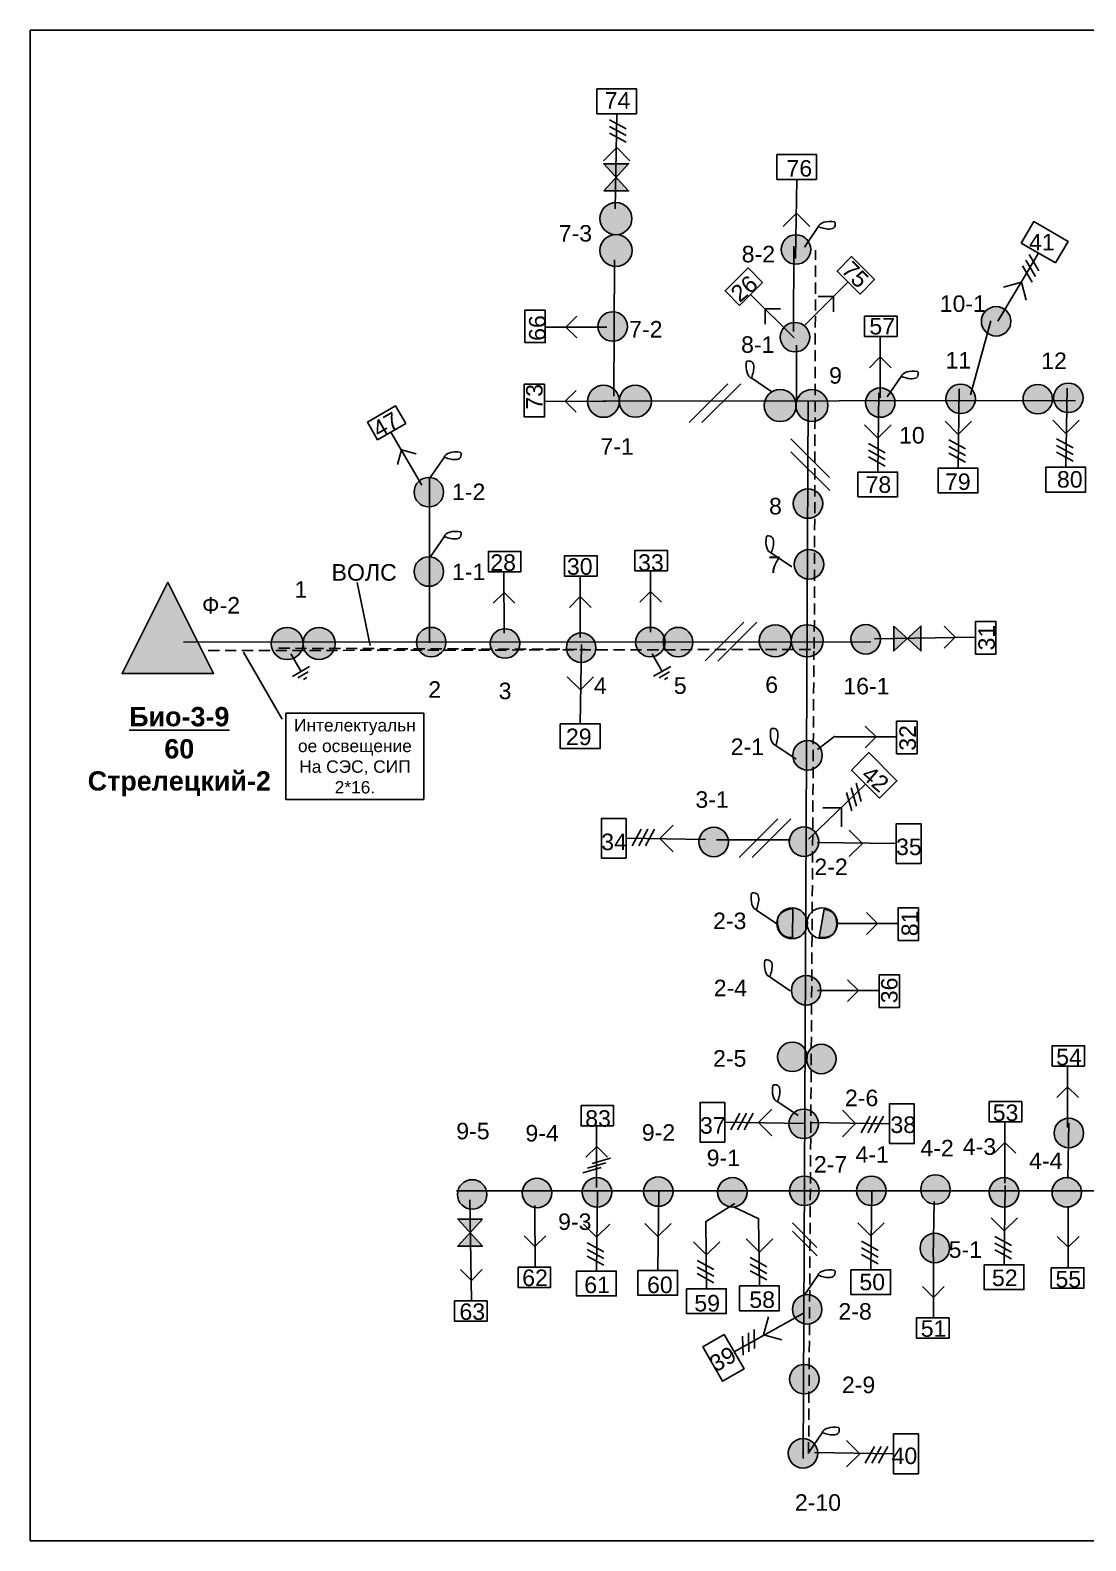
# Model space of a CAD drawing. Extents: x 5 to 651, y 4 to 408.
# Drawn here: x 261.1 to 458, y 126.2 to 408 of the extents above; entities that cross this region are included whole.
import ezdxf

# ---------------------------------------------------------------- set-up
doc = ezdxf.new("R2010")
doc.units = 0
doc.header["$LTSCALE"] = 4.2
doc.header["$MEASUREMENT"] = 0
doc.linetypes.add('DASHED', pattern=[0.75, 0.5, -0.25])
doc.layers.get('0').update_dxf_attribs({"linetype": 'CONTINUOUS'})
doc.styles.get("Standard").update_dxf_attribs({"font": 'txt.shx'})

msp = doc.modelspace()

# ---------------------------------------------------------------- hatches: boundary and pattern name
for points in [[(368.03, 377.99), (372.66, 377.99), (368.03, 383.05), (372.66, 383.05)], [(286.73, 305), (278.2, 287.95), (295.25, 287.95)], [(422.14, 296.82), (422.14, 292.19), (427.2, 296.82), (427.2, 292.19)], [(345.42, 186.2), (340.79, 186.2), (345.42, 181.14), (340.79, 181.14)]]:
    msp.add_hatch(color=7).paths.add_polyline_path(points)
h = msp.add_hatch(color=7)
edge = h.paths.add_edge_path()
edge.add_arc((370.31, 372.82), 2.99, 0, 360)
h = msp.add_hatch(color=7)
edge = h.paths.add_edge_path()
edge.add_arc((370.32, 366.88), 2.99, 0, 360)
h = msp.add_hatch(color=10)
edge = h.paths.add_edge_path()
edge.add_arc((403.89, 367.06), 2.75, 0, 360)
h = msp.add_hatch(color=7)
edge = h.paths.add_edge_path()
edge.add_arc((369.71, 352.71), 2.75, 0, 360)
h = msp.add_hatch(color=7)
edge = h.paths.add_edge_path()
edge.add_arc((441.23, 353.67), 2.75, 0, 360)
h = msp.add_hatch(color=7)
edge = h.paths.add_edge_path()
edge.add_arc((403.71, 350.72), 2.75, 0, 360)
h = msp.add_hatch(color=7)
edge = h.paths.add_edge_path()
edge.add_arc((367.99, 338.75), 2.99, 0, 360)
h = msp.add_hatch(color=7)
edge = h.paths.add_edge_path()
edge.add_arc((373.93, 338.76), 2.99, 0, 360)
h = msp.add_hatch(color=7)
edge = h.paths.add_edge_path()
edge.add_arc((419.62, 338.51), 2.75, 0, 360)
h = msp.add_hatch(color=7)
edge = h.paths.add_edge_path()
edge.add_arc((434.62, 339.22), 2.75, 0, 360)
h = msp.add_hatch(color=7)
edge = h.paths.add_edge_path()
edge.add_arc((449, 339.14), 2.75, 0, 360)
h = msp.add_hatch(color=7)
edge = h.paths.add_edge_path()
edge.add_arc((454.71, 339.4), 2.75, 0, 360)
h = msp.add_hatch(color=10)
edge = h.paths.add_edge_path()
edge.add_arc((400.94, 337.95), 2.99, 0, 360)
h = msp.add_hatch(color=10)
edge = h.paths.add_edge_path()
edge.add_arc((406.88, 337.96), 2.99, 0, 360)
h = msp.add_hatch(color=7)
edge = h.paths.add_edge_path()
edge.add_arc((335.41, 321.8), 2.75, 0, 360)
h = msp.add_hatch(color=7)
edge = h.paths.add_edge_path()
edge.add_arc((406.14, 319.67), 2.75, 0, 360)
h = msp.add_hatch(color=10)
edge = h.paths.add_edge_path()
edge.add_arc((406.32, 308.33), 2.75, 0, 360)
h = msp.add_hatch(color=7)
edge = h.paths.add_edge_path()
edge.add_arc((335.41, 306.99), 2.75, 0, 360)
h = msp.add_hatch(color=7)
edge = h.paths.add_edge_path()
edge.add_arc((308.99, 293.55), 2.99, 0, 360)
h = msp.add_hatch(color=7)
edge = h.paths.add_edge_path()
edge.add_arc((314.93, 293.56), 2.99, 0, 360)
h = msp.add_hatch(color=7)
edge = h.paths.add_edge_path()
edge.add_arc((335.85, 293.83), 2.75, 0, 360)
h = msp.add_hatch(color=7)
edge = h.paths.add_edge_path()
edge.add_arc((349.62, 293.57), 2.75, 0, 360)
h = msp.add_hatch(color=7)
edge = h.paths.add_edge_path()
edge.add_arc((376.72, 293.83), 2.75, 0, 360)
h = msp.add_hatch(color=7)
edge = h.paths.add_edge_path()
edge.add_arc((381.91, 293.83), 2.75, 0, 360)
h = msp.add_hatch(color=7)
edge = h.paths.add_edge_path()
edge.add_arc((400.04, 294.07), 2.99, 0, 360)
h = msp.add_hatch(color=7)
edge = h.paths.add_edge_path()
edge.add_arc((405.99, 294.08), 2.99, 0, 360)
h = msp.add_hatch(color=7)
edge = h.paths.add_edge_path()
edge.add_arc((416.91, 294.36), 2.75, 0, 360)
h = msp.add_hatch(color=7)
edge = h.paths.add_edge_path()
edge.add_arc((363.83, 292.78), 2.75, 0, 360)
h = msp.add_hatch(color=10)
edge = h.paths.add_edge_path()
edge.add_arc((406.05, 272.71), 2.75, 0, 360)
h = msp.add_hatch(color=7)
edge = h.paths.add_edge_path()
edge.add_arc((388.55, 256.55), 2.75, 0, 360)
h = msp.add_hatch(color=7)
edge = h.paths.add_edge_path()
edge.add_arc((405.4, 256.59), 2.75, 0, 360)
h = msp.add_hatch(color=10)
edge = h.paths.add_edge_path()
edge.add_arc((403.18, 241.37), 2.86, 0, 360)
h = msp.add_hatch(color=10)
edge = h.paths.add_edge_path()
edge.add_spline(control_points=[(403.29, 244.07), (401.84, 244), (400.54, 243.3), (400.43, 241.88), (400.39, 241.38), (400.5, 240.78), (400.68, 240.3), (401.09, 239.16), (401.86, 238.7), (403.25, 238.74)], knot_values=[0, 0, 0, 0, 0.104522, 0.104522, 0.104522, 0.141768, 0.141768, 0.141768, 0.230502, 0.230502, 0.230502, 0.230502], degree=3, periodic=0)
edge.add_line((403.25, 238.74), (403.29, 244.07))
h = msp.add_hatch(color=7)
edge = h.paths.add_edge_path()
edge.add_spline(control_points=[(408.21, 238.75), (409.65, 238.57), (411.05, 239.03), (411.41, 240.41), (411.53, 240.9), (411.52, 241.51), (411.44, 242.01), (411.22, 243.21), (410.55, 243.79), (409.17, 244)], knot_values=[0, 0, 0, 0, 0.104522, 0.104522, 0.104522, 0.141768, 0.141768, 0.141768, 0.230502, 0.230502, 0.230502, 0.230502], degree=3, periodic=0)
edge.add_line((409.17, 244), (408.21, 238.75))
h = msp.add_hatch(color=10)
edge = h.paths.add_edge_path()
edge.add_arc((405.8, 228.86), 2.75, 0, 360)
h = msp.add_hatch(color=7)
edge = h.paths.add_edge_path()
edge.add_arc((403.22, 216.46), 2.75, 0, 360)
h = msp.add_hatch(color=7)
edge = h.paths.add_edge_path()
edge.add_arc((408.62, 216.07), 2.75, 0, 360)
h = msp.add_hatch(color=10)
edge = h.paths.add_edge_path()
edge.add_arc((405.33, 203.96), 2.75, 0, 360)
h = msp.add_hatch(color=7)
edge = h.paths.add_edge_path()
edge.add_arc((454.8, 202.25), 2.75, 0, 360)
h = msp.add_hatch(color=7)
edge = h.paths.add_edge_path()
edge.add_arc((429.93, 191.72), 2.75, 0, 360)
h = msp.add_hatch(color=7)
edge = h.paths.add_edge_path()
edge.add_arc((343.49, 190.8), 2.75, 0, 360)
h = msp.add_hatch(color=7)
edge = h.paths.add_edge_path()
edge.add_arc((355.59, 191.07), 2.75, 0, 360)
h = msp.add_hatch(color=7)
edge = h.paths.add_edge_path()
edge.add_arc((366.78, 191.2), 2.75, 0, 360)
h = msp.add_hatch(color=7)
edge = h.paths.add_edge_path()
edge.add_arc((378.22, 191.33), 2.75, 0, 360)
h = msp.add_hatch(color=7)
edge = h.paths.add_edge_path()
edge.add_arc((392.04, 191.2), 2.75, 0, 360)
h = msp.add_hatch(color=7)
edge = h.paths.add_edge_path()
edge.add_arc((405.46, 191.46), 2.75, 0, 360)
h = msp.add_hatch(color=7)
edge = h.paths.add_edge_path()
edge.add_arc((417.96, 191.46), 2.75, 0, 360)
h = msp.add_hatch(color=7)
edge = h.paths.add_edge_path()
edge.add_arc((442.7, 191.2), 2.75, 0, 360)
h = msp.add_hatch(color=7)
edge = h.paths.add_edge_path()
edge.add_arc((454.41, 191.2), 2.75, 0, 360)
h = msp.add_hatch(color=7)
edge = h.paths.add_edge_path()
edge.add_arc((429.8, 180.8), 2.75, 0, 360)
h = msp.add_hatch(color=10)
edge = h.paths.add_edge_path()
edge.add_arc((405.99, 169.36), 2.75, 0, 360)
h = msp.add_hatch(color=7)
edge = h.paths.add_edge_path()
edge.add_arc((405.46, 156.33), 2.75, 0, 360)
h = msp.add_hatch(color=10)
edge = h.paths.add_edge_path()
edge.add_arc((405.2, 142.51), 2.75, 0, 360)

# ---------------------------------------------------------------- linework, layer by layer
at = {"color": 7, "linetype": 'CONTINUOUS'}
for p, q in [((370.18, 374.63), (370.48, 392.38)), ((369.11, 391.27), (372.21, 389.57)), ((369.11, 390.03), (372.21, 388.33)), ((369.11, 388.79), (372.21, 387.09)), ((403.81, 365.36), (404.04, 380.13)), ((405.47, 367.5), (408.03, 371.28)), ((403.5, 367.67), (403.44, 351.79)), ((441.55, 353.72), (449.13, 366.41)), ((370.05, 365.17), (369.94, 339.71)), ((446.15, 363.99), (447.98, 360.96)), ((446.77, 365.06), (448.6, 362.03)), ((447.39, 366.13), (449.22, 363.11)), ((405.51, 352.88), (413.61, 361.01)), ((403.53, 350.6), (395.41, 358.69)), ((368.6, 352.6), (357.13, 352.58)), ((440.25, 353.77), (436.43, 339.96)), ((419.61, 339.39), (419.59, 350.86)), ((403.98, 349.22), (403.98, 338.46)), ((383.95, 334.79), (391.16, 342)), ((386.34, 334.78), (393.59, 342.03)), ((399.41, 340.5), (395.64, 343.07)), ((420.94, 339.58), (423.5, 343.35)), ((434.37, 341.05), (434.14, 326.28)), ((454.46, 341.23), (454.23, 326.46)), ((368.48, 338.76), (357.01, 338.74)), ((367.85, 338.77), (456.05, 338.87)), ((406.15, 338.77), (405.25, 141.57)), ((419.37, 340.34), (419.14, 325.56)), ((334.1, 323.1), (328.35, 333.02)), ((402.96, 331.74), (410.17, 324.53)), ((420.52, 329.15), (417.42, 330.85)), ((435.52, 329.86), (432.42, 331.57)), ((435.52, 328.62), (432.42, 330.33)), ((455.61, 330.04), (452.51, 331.75)), ((455.61, 328.8), (452.51, 330.51)), ((335.69, 324.51), (338.25, 328.28)), ((402.94, 329.35), (410.19, 322.1)), ((420.52, 327.91), (417.42, 329.62)), ((420.52, 326.67), (417.42, 328.38)), ((435.52, 327.39), (432.42, 329.09)), ((455.61, 327.56), (452.51, 329.27)), ((335.55, 324.47), (335.55, 293.72)), ((335.69, 309.7), (338.25, 313.48)), ((403.1, 307.87), (399.32, 310.43)), ((322.05, 304.97), (324.44, 293.18)), ((349.44, 295.47), (349.42, 306.94)), ((363.65, 294.68), (363.63, 306.15)), ((376.76, 295.67), (376.75, 307.14)), ((386.95, 290.31), (394.16, 297.52)), ((389.34, 290.29), (396.59, 297.54)), ((289.64, 293.79), (417.85, 293.87)), ((363.87, 293.37), (363.65, 278.6)), ((418.55, 294.47), (437.41, 294.78)), ((309.68, 291.65), (311.58, 288.37)), ((377.05, 291.65), (378.94, 288.37)), ((309.98, 287.44), (313.18, 289.29)), ((311, 287.15), (312.91, 288.26)), ((377.34, 287.45), (380.54, 289.3)), ((378.36, 287.16), (380.28, 288.27)), ((312.01, 286.87), (312.65, 287.24)), ((379.38, 286.88), (380.02, 287.25)), ((407.94, 273.79), (411.16, 276.29)), ((411.21, 276.15), (422.68, 276.17)), ((403.92, 271.97), (400.15, 274.53)), ((406.25, 257.04), (416.86, 267.33)), ((413.35, 265.76), (414.33, 262.37)), ((414.22, 266.64), (415.21, 263.24)), ((415.1, 267.52), (416.09, 264.12)), ((393.32, 253.63), (400.53, 260.84)), ((395.71, 253.62), (402.96, 260.87)), ((386.99, 257), (372.21, 257.23)), ((373.32, 255.85), (375.02, 258.95)), ((374.56, 255.85), (376.26, 258.95)), ((375.8, 255.85), (377.5, 258.95)), ((389.1, 256.92), (402.9, 256.92)), ((407.83, 256.47), (422.6, 256.25)), ((400.33, 241.29), (396.56, 243.85)), ((403.25, 238.74), (403.29, 244.07)), ((409.17, 244), (408.21, 238.75)), ((411.47, 241.34), (422.94, 241.36)), ((402.83, 228.79), (399.06, 231.35)), ((407.92, 228.84), (419.39, 228.86)), ((454.57, 203.26), (454.55, 214.73)), ((391.73, 202.88), (393.44, 205.98)), ((392.97, 202.88), (394.68, 205.98)), ((394.21, 202.88), (395.91, 205.98)), ((404.28, 205.5), (400.5, 208.07)), ((366.71, 192.12), (366.7, 203.59)), ((405.4, 204.03), (390.62, 204.25)), ((406.55, 204.22), (421.33, 203.99)), ((417.74, 205.37), (416.04, 202.27)), ((418.98, 205.37), (417.28, 202.27)), ((420.22, 205.37), (418.52, 202.27)), ((442.86, 192.87), (442.84, 204.34)), ((454.81, 204.1), (454.63, 193.79)), ((369.3, 197.56), (365.9, 196.57)), ((367.55, 195.81), (364.15, 194.82)), ((368.42, 196.68), (365.03, 195.7)), ((442.95, 192.45), (442.72, 177.68)), ((340.55, 191.47), (495.65, 191.47)), ((343.08, 189.79), (343.39, 170.93)), ((366.9, 191.27), (366.67, 176.49)), ((378.34, 191.4), (378.12, 176.63)), ((387.18, 185.82), (392.48, 189.12)), ((418.08, 191.53), (417.86, 176.76)), ((429.68, 189.5), (429.5, 179.18)), ((355.21, 188.71), (355.23, 177.24)), ((392.25, 188.47), (396.96, 186.22)), ((396.93, 186.33), (397.07, 173.73)), ((454.68, 188.58), (454.7, 177.11)), ((387.06, 185.8), (387.2, 173.2)), ((403.23, 183.96), (407.83, 179.37)), ((403.24, 185.48), (407.81, 180.91)), ((368.05, 180.08), (364.95, 181.79)), ((368.05, 178.84), (364.95, 180.55)), ((419.23, 180.34), (416.13, 182.05)), ((419.23, 179.1), (416.13, 180.81)), ((444.1, 181.26), (441, 182.97)), ((444.1, 180.03), (441, 181.73)), ((444.1, 178.79), (441, 180.49)), ((368.05, 177.6), (364.95, 179.31)), ((388.57, 176.79), (385.48, 178.5)), ((398.44, 177.32), (395.34, 179.02)), ((398.44, 176.08), (395.34, 177.78)), ((419.23, 177.86), (416.13, 179.57)), ((429.55, 179.24), (429.57, 167.77)), ((388.57, 175.55), (385.48, 177.26)), ((388.57, 174.31), (385.48, 176.02)), ((398.44, 174.84), (395.34, 176.54)), ((405.42, 171.92), (407.98, 175.69)), ((405.29, 168.66), (392.38, 161.46)), ((394.03, 160.83), (393.95, 164.36)), ((395.1, 161.45), (395.03, 164.98)), ((396.17, 162.07), (396.1, 165.6)), ((406.21, 142.57), (408.77, 146.35)), ((418.53, 143.79), (416.83, 140.69)), ((419.77, 143.79), (418.07, 140.69)), ((421.01, 143.79), (419.3, 140.69)), ((407.34, 142.64), (422.12, 142.41))]:
    msp.add_line(p, q, dxfattribs=at)
at = {"color": 10, "linetype": 'DASHED'}
for p, q in [((407.31, 292.66), (407.55, 366.97)), ((294.25, 292.24), (407.55, 292.47)), ((406.25, 142.47), (407.25, 292.17))]:
    msp.add_line(p, q, dxfattribs=at)
at = {"color": 10, "linetype": 'CONTINUOUS'}
msp.add_line((300.85, 291.97), (308.05, 279.47), dxfattribs=at)
at = {"color": 7, "linetype": 'DASHED'}
msp.add_line((307.37, 292.68), (364.55, 292.47), dxfattribs=at)
at = {"color": 7, "linetype": 'CONTINUOUS'}
for points in [[(651.05, 126.19), (651.05, 407.97), (261.05, 407.97), (261.05, 126.19)], [(374.18, 392.38), (374.18, 397.01), (366.78, 397.01), (366.78, 392.38)], [(407.74, 380.13), (407.74, 384.76), (400.34, 384.76), (400.34, 380.13)], [(368.03, 377.99), (372.66, 377.99), (368.03, 383.05), (372.66, 383.05)], [(452.34, 364.55), (454.65, 368.56), (448.24, 372.26), (445.93, 368.26)], [(397.65, 360.94), (394.97, 363.63), (390.68, 359.33), (393.36, 356.65)], [(415.86, 358.76), (418.54, 361.44), (414.25, 365.74), (411.56, 363.05)], [(357.13, 355.76), (353.34, 355.76), (353.34, 349.69), (357.13, 349.69)], [(422.77, 350.86), (422.77, 354.65), (416.69, 354.65), (416.69, 350.86)], [(357.01, 341.92), (353.21, 341.92), (353.21, 335.85), (357.01, 335.85)], [(331.1, 334.61), (329.2, 337.9), (323.94, 334.86), (325.84, 331.57)], [(415.44, 325.56), (415.44, 320.94), (422.84, 320.94), (422.84, 325.56)], [(430.44, 326.28), (430.44, 321.65), (437.84, 321.65), (437.84, 326.28)], [(450.53, 326.46), (450.53, 321.83), (457.93, 321.83), (457.93, 326.46)], [(352.6, 306.94), (352.6, 310.74), (346.52, 310.74), (346.52, 306.94)], [(379.92, 307.14), (379.92, 310.93), (373.85, 310.93), (373.85, 307.14)], [(366.81, 306.15), (366.81, 309.95), (360.73, 309.95), (360.73, 306.15)], [(286.73, 305), (278.2, 287.95), (295.25, 287.95)], [(422.14, 296.82), (422.14, 292.19), (427.2, 296.82), (427.2, 292.19)], [(437.41, 291.6), (441.21, 291.6), (441.21, 297.68), (437.41, 297.68)], [(422.68, 272.99), (426.48, 272.99), (426.48, 279.07), (422.68, 279.07)], [(359.94, 278.6), (359.94, 273.97), (367.35, 273.97), (367.35, 278.6)], [(419.47, 264.71), (422.74, 267.98), (417.51, 273.21), (414.24, 269.94)], [(372.21, 260.93), (367.59, 260.93), (367.59, 253.53), (372.21, 253.53)], [(422.6, 252.54), (427.23, 252.54), (427.23, 259.95), (422.6, 259.95)], [(422.94, 238.18), (426.74, 238.18), (426.74, 244.26), (422.94, 244.26)], [(419.39, 225.68), (423.19, 225.68), (423.19, 231.76), (419.39, 231.76)], [(457.73, 214.73), (457.73, 218.53), (451.66, 218.53), (451.66, 214.73)], [(369.87, 203.59), (369.87, 207.38), (363.8, 207.38), (363.8, 203.59)], [(390.62, 207.95), (386, 207.95), (386, 200.55), (390.62, 200.55)], [(421.33, 200.29), (425.95, 200.29), (425.95, 207.69), (421.33, 207.69)], [(446.02, 204.34), (446.02, 208.13), (439.94, 208.13), (439.94, 204.34)], [(345.42, 186.2), (340.79, 186.2), (345.42, 181.14), (340.79, 181.14)], [(439.02, 177.68), (439.02, 173.05), (446.43, 173.05), (446.43, 177.68)], [(352.05, 177.24), (352.05, 173.45), (358.12, 173.45), (358.12, 177.24)], [(362.97, 176.49), (362.97, 171.87), (370.37, 171.87), (370.37, 176.49)], [(374.42, 176.63), (374.42, 172), (381.82, 172), (381.82, 176.63)], [(414.16, 176.76), (414.16, 172.13), (421.56, 172.13), (421.56, 176.76)], [(451.52, 177.11), (451.52, 173.32), (457.6, 173.32), (457.6, 177.11)], [(383.5, 173.2), (383.5, 168.58), (390.9, 168.58), (390.9, 173.2)], [(393.37, 173.73), (393.37, 169.1), (400.77, 169.1), (400.77, 173.73)], [(340.21, 170.93), (340.21, 167.13), (346.28, 167.13), (346.28, 170.93)], [(426.39, 167.77), (426.39, 163.97), (432.47, 163.97), (432.47, 167.77)], [(390.53, 164.67), (386.52, 162.36), (390.22, 155.95), (394.23, 158.26)], [(422.12, 138.71), (426.74, 138.71), (426.74, 146.11), (422.12, 146.11)]]:
    msp.add_lwpolyline(points, close=True, dxfattribs=at)
for points in [[(372.92, 383.61), (370.45, 386.08), (367.99, 383.61)], [(406.47, 371.36), (404.01, 373.83), (401.54, 371.36)], [(446.86, 357.59), (445.95, 360.96), (442.58, 360.06)], [(410.92, 355.41), (410.92, 358.28), (408.05, 358.28)], [(401, 356), (398.14, 356), (398.14, 353.14)], [(362.99, 354.63), (360.97, 352.61), (362.99, 350.58)], [(421.64, 345), (419.61, 347.02), (417.59, 345)], [(362.87, 340.79), (360.84, 338.77), (362.87, 336.74)], [(416.71, 334.34), (419.17, 331.87), (421.64, 334.34)], [(431.71, 335.05), (434.17, 332.58), (436.64, 335.05)], [(451.8, 335.23), (454.26, 332.76), (456.73, 335.23)], [(333.05, 328.97), (330.29, 329.71), (329.54, 326.95)], [(351.47, 301.08), (349.44, 303.11), (347.42, 301.08)], [(365.68, 300.29), (363.65, 302.32), (361.63, 300.29)], [(378.79, 301.28), (376.77, 303.3), (374.75, 301.28)], [(431.56, 292.73), (433.58, 294.76), (431.56, 296.78)], [(361.21, 287.37), (363.68, 284.9), (366.14, 287.37)], [(416.82, 274.12), (418.85, 276.15), (416.82, 278.17)], [(412.38, 259.4), (412.38, 262.89), (408.89, 262.89)], [(380.98, 259.66), (378.52, 257.2), (380.98, 254.73)], [(413.83, 253.81), (416.3, 256.28), (413.83, 258.74)], [(417.08, 239.31), (419.11, 241.34), (417.08, 243.36)], [(413.53, 226.81), (415.55, 228.84), (413.53, 230.86)], [(456.6, 208.87), (454.58, 210.9), (452.55, 208.87)], [(399.4, 206.69), (396.93, 204.22), (399.4, 201.76)], [(412.56, 201.55), (415.02, 204.02), (412.56, 206.49)], [(444.89, 198.48), (442.86, 200.5), (440.84, 198.48)], [(368.74, 197.73), (366.72, 199.75), (364.7, 197.73)], [(440.29, 186.45), (442.75, 183.98), (445.22, 186.45)], [(364.24, 185.27), (366.7, 182.8), (369.17, 185.27)], [(375.68, 185.4), (378.15, 182.93), (380.62, 185.4)], [(415.42, 185.53), (417.89, 183.06), (420.35, 185.53)], [(353.18, 183.1), (355.2, 181.08), (357.23, 183.1)], [(384.76, 181.98), (387.23, 179.51), (389.7, 181.98)], [(394.63, 182.5), (397.1, 180.04), (399.56, 182.5)], [(452.65, 182.97), (454.68, 180.95), (456.7, 182.97)], [(341.34, 176.79), (343.36, 174.76), (345.39, 176.79)], [(427.52, 173.63), (429.55, 171.6), (431.57, 173.63)], [(398.76, 167.96), (397.86, 164.59), (401.23, 163.69)], [(413.35, 139.97), (415.81, 142.44), (413.35, 144.91)]]:
    msp.add_lwpolyline(points, dxfattribs=at)
at = {"color": 10, "linetype": 'CONTINUOUS'}
msp.add_lwpolyline([(308.76, 264.47), (334.47, 264.47), (334.47, 280.56), (308.76, 280.56)], close=True, dxfattribs=at)
at = {"color": 7, "linetype": 'CONTINUOUS'}
for centre, radius in [((370.31, 372.82), 2.99), ((370.32, 366.88), 2.99), ((403.89, 367.06), 2.75), ((369.71, 352.71), 2.75), ((441.23, 353.67), 2.75), ((403.71, 350.72), 2.75), ((367.99, 338.75), 2.99), ((373.93, 338.76), 2.99), ((419.62, 338.51), 2.75), ((434.62, 339.22), 2.75), ((449, 339.14), 2.75), ((454.71, 339.4), 2.75), ((400.94, 337.95), 2.99), ((406.88, 337.96), 2.99), ((335.41, 321.8), 2.75), ((406.14, 319.67), 2.75), ((406.32, 308.33), 2.75), ((335.41, 306.99), 2.75), ((308.99, 293.55), 2.99), ((314.93, 293.56), 2.99), ((335.85, 293.83), 2.75), ((349.62, 293.57), 2.75), ((376.72, 293.83), 2.75), ((381.91, 293.83), 2.75), ((400.04, 294.07), 2.99), ((405.99, 294.08), 2.99), ((416.91, 294.36), 2.75), ((363.83, 292.78), 2.75), ((406.05, 272.71), 2.75), ((388.55, 256.55), 2.75), ((405.4, 256.59), 2.75), ((403.18, 241.37), 2.86), ((408.79, 241.39), 2.86), ((405.8, 228.86), 2.75), ((403.22, 216.46), 2.75), ((408.62, 216.07), 2.75), ((405.33, 203.96), 2.75), ((454.8, 202.25), 2.75), ((429.93, 191.72), 2.75), ((343.49, 190.8), 2.75), ((355.59, 191.07), 2.75), ((366.78, 191.2), 2.75), ((378.22, 191.33), 2.75), ((392.04, 191.2), 2.75), ((405.46, 191.46), 2.75), ((417.96, 191.46), 2.75), ((442.7, 191.2), 2.75), ((454.41, 191.2), 2.75), ((429.8, 180.8), 2.75), ((405.99, 169.36), 2.75), ((405.46, 156.33), 2.75), ((405.2, 142.51), 2.75)]:
    msp.add_circle(centre, radius, dxfattribs=at)
for centre, major_axis in [((411.96, 369.94), (3.92, -1.38)), ((396.98, 347), (1.38, 3.92)), ((427.43, 342.01), (3.92, -1.38)), ((342.18, 326.94), (3.92, -1.38)), ((342.18, 312.13), (3.92, -1.38)), ((400.66, 314.37), (1.38, 3.92)), ((401.49, 278.46), (1.38, 3.92)), ((397.9, 247.79), (1.38, 3.92)), ((400.4, 235.29), (1.38, 3.92)), ((401.85, 212), (1.38, 3.92)), ((411.92, 174.35), (3.92, -1.38)), ((412.71, 145.01), (3.92, -1.38))]:
    msp.add_ellipse(centre, major_axis=major_axis, ratio=0.489499, start_param=1.941963, end_param=3.158461, dxfattribs=at)
for points, knots in [([(408.16, 371.28), (408.92, 371.03), (409.68, 370.8), (410.4, 370.91), (410.75, 370.96), (411.1, 371.09), (411.2, 371.52), (411.24, 371.7), (411.23, 371.94), (411.23, 372.16)], [0, 0, 0, 0, 0.1339297, 0.1339297, 0.1339297, 0.1995683, 0.1995683, 0.1995683, 0.2275349, 0.2275349, 0.2275349, 0.2275349]), ([(395.64, 343.19), (395.88, 343.96), (396.11, 344.71), (396.01, 345.43), (395.96, 345.79), (395.83, 346.13), (395.4, 346.23), (395.22, 346.27), (394.98, 346.27), (394.75, 346.27)], [0, 0, 0, 0, 0.1339297, 0.1339297, 0.1339297, 0.1995683, 0.1995683, 0.1995683, 0.2275349, 0.2275349, 0.2275349, 0.2275349]), ([(423.62, 343.35), (424.39, 343.1), (425.14, 342.88), (425.86, 342.98), (426.22, 343.03), (426.56, 343.16), (426.66, 343.59), (426.7, 343.77), (426.7, 344.01), (426.7, 344.23)], [0, 0, 0, 0, 0.1339297, 0.1339297, 0.1339297, 0.1995683, 0.1995683, 0.1995683, 0.2275349, 0.2275349, 0.2275349, 0.2275349]), ([(338.38, 328.28), (339.14, 328.03), (339.89, 327.81), (340.61, 327.91), (340.97, 327.96), (341.31, 328.09), (341.41, 328.52), (341.45, 328.7), (341.45, 328.94), (341.45, 329.16)], [0, 0, 0, 0, 0.1339297, 0.1339297, 0.1339297, 0.1995683, 0.1995683, 0.1995683, 0.2275349, 0.2275349, 0.2275349, 0.2275349]), ([(338.38, 313.48), (339.14, 313.23), (339.89, 313), (340.61, 313.1), (340.97, 313.15), (341.31, 313.28), (341.41, 313.71), (341.45, 313.89), (341.45, 314.13), (341.45, 314.36)], [0, 0, 0, 0, 0.1339297, 0.1339297, 0.1339297, 0.1995683, 0.1995683, 0.1995683, 0.2275349, 0.2275349, 0.2275349, 0.2275349]), ([(399.32, 310.56), (399.57, 311.32), (399.8, 312.08), (399.69, 312.8), (399.64, 313.15), (399.51, 313.5), (399.08, 313.6), (398.9, 313.64), (398.67, 313.64), (398.44, 313.64)], [0, 0, 0, 0, 0.1339297, 0.1339297, 0.1339297, 0.1995683, 0.1995683, 0.1995683, 0.2275349, 0.2275349, 0.2275349, 0.2275349]), ([(400.15, 274.65), (400.4, 275.42), (400.62, 276.17), (400.52, 276.89), (400.47, 277.25), (400.34, 277.59), (399.91, 277.69), (399.73, 277.73), (399.49, 277.73), (399.27, 277.73)], [0, 0, 0, 0, 0.1339297, 0.1339297, 0.1339297, 0.1995683, 0.1995683, 0.1995683, 0.2275349, 0.2275349, 0.2275349, 0.2275349]), ([(396.56, 243.98), (396.81, 244.74), (397.03, 245.5), (396.93, 246.22), (396.88, 246.58), (396.75, 246.92), (396.32, 247.02), (396.14, 247.06), (395.9, 247.06), (395.68, 247.06)], [0, 0, 0, 0, 0.1339297, 0.1339297, 0.1339297, 0.1995683, 0.1995683, 0.1995683, 0.2275349, 0.2275349, 0.2275349, 0.2275349]), ([(403.29, 244.07), (401.84, 244), (400.54, 243.3), (400.43, 241.88), (400.39, 241.38), (400.5, 240.78), (400.68, 240.3), (401.09, 239.16), (401.86, 238.7), (403.25, 238.74)], [0, 0, 0, 0, 0.1045218, 0.1045218, 0.1045218, 0.141768, 0.141768, 0.141768, 0.2305024, 0.2305024, 0.2305024, 0.2305024]), ([(408.21, 238.75), (409.65, 238.57), (411.05, 239.03), (411.41, 240.41), (411.53, 240.9), (411.52, 241.51), (411.44, 242.01), (411.22, 243.21), (410.55, 243.79), (409.17, 244)], [0, 0, 0, 0, 0.1045218, 0.1045218, 0.1045218, 0.141768, 0.141768, 0.141768, 0.2305024, 0.2305024, 0.2305024, 0.2305024]), ([(399.06, 231.48), (399.31, 232.24), (399.53, 233), (399.43, 233.72), (399.38, 234.08), (399.25, 234.42), (398.82, 234.52), (398.64, 234.56), (398.4, 234.56), (398.18, 234.56)], [0, 0, 0, 0, 0.1339297, 0.1339297, 0.1339297, 0.1995683, 0.1995683, 0.1995683, 0.2275349, 0.2275349, 0.2275349, 0.2275349]), ([(400.5, 208.19), (400.75, 208.96), (400.98, 209.71), (400.88, 210.43), (400.83, 210.79), (400.7, 211.13), (400.27, 211.23), (400.09, 211.27), (399.85, 211.27), (399.62, 211.27)], [0, 0, 0, 0, 0.1339297, 0.1339297, 0.1339297, 0.1995683, 0.1995683, 0.1995683, 0.2275349, 0.2275349, 0.2275349, 0.2275349]), ([(408.11, 175.69), (408.87, 175.44), (409.63, 175.22), (410.35, 175.32), (410.71, 175.37), (411.05, 175.5), (411.15, 175.93), (411.19, 176.11), (411.19, 176.35), (411.19, 176.57)], [0, 0, 0, 0, 0.1339297, 0.1339297, 0.1339297, 0.1995683, 0.1995683, 0.1995683, 0.2275349, 0.2275349, 0.2275349, 0.2275349]), ([(408.9, 146.35), (409.66, 146.1), (410.42, 145.87), (411.14, 145.98), (411.49, 146.03), (411.84, 146.16), (411.94, 146.59), (411.98, 146.77), (411.98, 147.01), (411.98, 147.23)], [0, 0, 0, 0, 0.1339297, 0.1339297, 0.1339297, 0.1995683, 0.1995683, 0.1995683, 0.2275349, 0.2275349, 0.2275349, 0.2275349])]:
    msp.add_open_spline(points, degree=3, knots=knots, dxfattribs=at)

# ---------------------------------------------------------------- texts
at = {"attachment_point": 5}
for s, insert, char_height, width in [('\\C7;\\fArial|b0|i0|;\\H3.0820059355348;74', (370.61, 394.89), 3.082, 13.1885), ('\\C7;\\fArial|b0|i0|;\\H3.0820059355348;76', (404.52, 382.19), 3.082, 13.1885), ('\\C7;\\fArial|b0|i0|;\\H3.0820059355348;7-3', (362.75, 370.06), 3.082, 13.1885), ('\\C7;\\fArial|b0|i0|;\\H3.0820059355348;41', (449.77, 368.44), 3.082, 13.1885), ('\\C7;\\fArial|b0|i0|;\\H3.0820059355348;8-2', (396.89, 366.19), 3.082, 13.1885), ('\\C7;\\fArial|b0|i0|;\\H3.0820059355348;10-1', (435.02, 356.94), 3.082, 13.1885), ('\\C7;\\fArial|b0|i0|;\\H3.0820059355348;7-2', (375.89, 352.19), 3.082, 13.1885), ('\\C7;\\fArial|b0|i0|;\\H3.0820059355348;57', (419.98, 352.74), 3.082, 13.1885), ('\\C7;\\fArial|b0|i0|;\\H3.0820059355348;8-1', (396.77, 349.31), 3.082, 13.1885), ('\\C7;\\fArial|b0|i0|;\\H3.0820059355348;11', (434.18, 346.4), 3.082, 13.1885), ('\\C7;\\fArial|b0|i0|;\\H3.0820059355348;12', (452.04, 346.31), 3.082, 13.1885), ('\\C7;\\fArial|b0|i0|;\\H3.0820059355348;9', (411.27, 343.56), 3.082, 13.1885), ('\\C7;\\fArial|b0|i0|;\\H3.0820059355348;10', (425.52, 332.39), 3.082, 13.1885), ('\\C7;\\fArial|b0|i0|;\\H3.0820059355348;7-1', (370.52, 330.33), 3.082, 13.1885), ('\\C7;\\fArial|b0|i0|;\\H3.0820059355348;78', (419.27, 323.19), 3.082, 13.1885), ('\\C7;\\fArial|b0|i0|;\\H3.0820059355348;79', (434.09, 323.73), 3.082, 13.1885), ('\\C7;\\fArial|b0|i0|;\\H3.0820059355348;80', (454.98, 324.17), 3.082, 13.1885), ('\\C7;\\fArial|b0|i0|;\\H3.0820059355348;1-2', (342.84, 321.85), 3.082, 13.1885), ('\\C7;\\fArial|b0|i0|;\\H3.0820059355348;8', (400.07, 319.17), 3.082, 13.1885), ('\\C7;\\fArial|b0|i0|;\\H3.0820059355348;28', (349.27, 308.64), 3.082, 13.1885), ('\\C7;\\fArial|b0|i0|;\\H3.0820059355348;33', (376.84, 308.64), 3.082, 13.1885), ('\\C7;\\fArial|b0|i0|;\\H3.0820059355348;ВОЛС', (323.35, 306.81), 3.082, 16.8065), ('\\C7;\\fArial|b0|i0|;\\H3.0820059355348;1-1', (342.84, 306.94), 3.082, 13.1885), ('\\C7;\\fArial|b0|i0|;\\H3.0820059355348;30', (363.56, 307.92), 3.082, 13.1885), ('\\C7;\\fArial|b0|i0|;\\H3.0820059355348;7', (399.89, 308.28), 3.082, 13.1885), ('\\C7;\\fArial|b0|i0|;\\H3.0820059355348;1', (311.54, 303.65), 3.082, 13.1885), ('\\C7;\\fArial|b0|i0|;\\H3.0820059355348;Ф-2', (296.64, 300.69), 3.082, 13.1885), ('\\C7;\\fArial|b0|i0|;\\H3.0820059355348;6', (399.36, 285.87), 3.082, 13.1885), ('\\C7;\\fArial|b0|i0|;\\H3.0820059355348;2', (336.5, 284.98), 3.082, 13.1885), ('\\C7;\\fArial|b0|i0|;\\H3.0820059355348;3', (349.63, 284.71), 3.082, 13.1885), ('\\C7;\\fArial|b0|i0|;\\H3.0820059355348;4', (367.39, 285.69), 3.082, 13.1885), ('\\C7;\\fArial|b0|i0|;\\H3.0820059355348;5', (382.31, 285.69), 3.082, 13.1885), ('\\C7;\\fArial|b0|i0|;\\H3.0820059355348;16-1', (417.04, 285.6), 3.082, 13.1885), ('\\C7;\\fArial|b1|i0|;\\H3.5956148073077;\\LБио\\l\\L-\\l\\L3\\l\\L-\\l\\L9\\l\\P60\\PСтрелецкий-2', (288.86, 273.39), 3.5956, 83.0911), ('\\C7;\\fArial|b0|i0|;\\H2.3114868164063;Интелектуальн\\Pое освещение\\PНа СЭС, СИП \\P2*16.', (321.62, 272.52), 2.3115, 25.7105), ('\\C7;\\fArial|b0|i0|;\\H3.0820059355348;29', (363.38, 276.14), 3.082, 13.1885), ('\\C7;\\fArial|b0|i0|;\\H3.0820059355348;2-1', (394.83, 274.31), 3.082, 13.1885), ('\\C7;\\fArial|b0|i0|;\\H3.0820059355348;3-1', (388.25, 264.44), 3.082, 13.1885), ('\\C7;\\fArial|b0|i0|;\\H3.0820059355348;34', (369.96, 256.54), 3.082, 13.1885), ('\\C7;\\fArial|b0|i0|;\\H3.0820059355348;35', (424.96, 255.62), 3.082, 13.1885), ('\\C7;\\fArial|b0|i0|;\\H3.0820059355348;2-2', (410.44, 251.91), 3.082, 13.1885), ('\\C7;\\fArial|b0|i0|;\\H3.0820059355348;2-3', (391.54, 241.81), 3.082, 13.1885), ('\\C7;\\fArial|b0|i0|;\\H3.0820059355348;2-4', (391.67, 229.31), 3.082, 13.1885), ('\\C7;\\fArial|b0|i0|;\\H3.0820059355348;2-5', (391.54, 216.15), 3.082, 13.1885), ('\\C7;\\fArial|b0|i0|;\\H3.0820059355348;54', (454.83, 216.41), 3.082, 13.1885), ('\\C7;\\fArial|b0|i0|;\\H3.0820059355348;2-6', (416.14, 208.78), 3.082, 13.1885), ('\\C7;\\fArial|b0|i0|;\\H3.0820059355348;83', (366.98, 204.94), 3.082, 13.1885), ('\\C7;\\fArial|b0|i0|;\\H3.0820059355348;53', (442.99, 206.02), 3.082, 13.1885), ('\\C7;\\fArial|b0|i0|;\\H3.0820059355348;9-5', (343.64, 202.6), 3.082, 13.1885), ('\\C7;\\fArial|b0|i0|;\\H3.0820059355348;9-4', (356.54, 202.2), 3.082, 13.1885), ('\\C7;\\fArial|b0|i0|;\\H3.0820059355348;9-2', (378.25, 202.33), 3.082, 13.1885), ('\\C7;\\fArial|b0|i0|;\\H3.0820059355348;37', (388.38, 203.65), 3.082, 13.1885), ('\\C7;\\fArial|b0|i0|;\\H3.0820059355348;38', (423.91, 203.78), 3.082, 13.1885), ('\\C7;\\fArial|b0|i0|;\\H3.0820059355348;4-2', (430.22, 199.44), 3.082, 13.1885), ('\\C7;\\fArial|b0|i0|;\\H3.0820059355348;4-3', (438.12, 199.7), 3.082, 13.1885), ('\\C7;\\fArial|b0|i0|;\\H3.0820059355348;9-1', (390.35, 197.6), 3.082, 13.1885), ('\\C7;\\fArial|b0|i0|;\\H3.0820059355348;2-7', (410.35, 196.41), 3.082, 13.1885), ('\\C7;\\fArial|b0|i0|;\\H3.0820059355348;4-1', (418.12, 198.26), 3.082, 13.1885), ('\\C7;\\fArial|b0|i0|;\\H3.0820059355348;4-4', (450.49, 197.07), 3.082, 13.1885), ('\\C7;\\fArial|b0|i0|;\\H3.0820059355348;9-3', (362.64, 185.69), 3.082, 13.1885), ('\\C7;\\fArial|b0|i0|;\\H3.0820059355348;5-1', (435.49, 180.49), 3.082, 13.1885), ('\\C7;\\fArial|b0|i0|;\\H3.0820059355348;62', (355.22, 175.23), 3.082, 13.1885), ('\\C7;\\fArial|b0|i0|;\\H3.0820059355348;61', (366.8, 173.91), 3.082, 13.1885), ('\\C7;\\fArial|b0|i0|;\\H3.0820059355348;60', (378.51, 173.91), 3.082, 13.1885), ('\\C7;\\fArial|b0|i0|;\\H3.0820059355348;50', (418.12, 174.44), 3.082, 13.1885), ('\\C7;\\fArial|b0|i0|;\\H3.0820059355348;52', (442.85, 175.23), 3.082, 13.1885), ('\\C7;\\fArial|b0|i0|;\\H3.0820059355348;55', (454.7, 174.97), 3.082, 13.1885), ('\\C7;\\fArial|b0|i0|;\\H3.0820059355348;59', (387.33, 170.49), 3.082, 13.1885), ('\\C7;\\fArial|b0|i0|;\\H3.0820059355348;58', (397.59, 171.15), 3.082, 13.1885), ('\\C7;\\fArial|b0|i0|;\\H3.0820059355348;63', (343.51, 168.91), 3.082, 13.1885), ('\\C7;\\fArial|b0|i0|;\\H3.0820059355348;2-8', (414.93, 168.96), 3.082, 13.1885), ('\\C7;\\fArial|b0|i0|;\\H3.0820059355348;51', (429.57, 165.76), 3.082, 13.1885), ('\\C7;\\fArial|b0|i0|;\\H3.0820059355348;2-9', (415.58, 155.25), 3.082, 13.1885), ('\\C7;\\fArial|b0|i0|;\\H3.0820059355348;40', (424.13, 142.02), 3.082, 13.1885), ('\\C7;\\fArial|b0|i0|;\\H3.0820059355348;2-10', (408, 133.31), 3.082, 13.1885)]:
    msp.add_mtext(s, dxfattribs=dict(at, insert=insert, char_height=char_height, width=width))
at = {"char_height": 3.082, "width": 13.1885, "attachment_point": 5}
for s, insert, rotation in [('\\C7;\\fArial|b0|i0|;\\H3.0820059355348;75', (414.95, 362.38), 315), ('\\C7;\\fArial|b0|i0|;\\H3.0820059355348;26', (394.24, 359.77), 40), ('\\C7;\\fArial|b0|i0|;\\H3.0820059355348;66', (355.66, 352.42), 90), ('\\C7;\\fArial|b0|i0|;\\H3.0820059355348;73', (355.11, 339.59), 90), ('\\C7;\\fArial|b0|i0|;\\H3.0820059355348;47', (327.37, 334.41), 30), ('\\C7;\\fArial|b0|i0|;\\H3.0820059355348;31', (439.48, 294.67), 90), ('\\C7;\\fArial|b0|i0|;\\H3.0820059355348;32', (424.75, 275.96), 90), ('\\C7;\\fArial|b0|i0|;\\H3.0820059355348;42', (418.71, 268.31), 320), ('\\C7;\\fArial|b0|i0|;\\H3.0820059355348;81', (425.15, 241.36), 90), ('\\C7;\\fArial|b0|i0|;\\H3.0820059355348;36', (421.33, 228.86), 90), ('\\C7;\\fArial|b0|i0|;\\H3.0820059355348;39', (390.26, 160.08), 30)]:
    msp.add_mtext(s, dxfattribs=dict(at, insert=insert, rotation=rotation))

doc.saveas('drawing.dxf')
